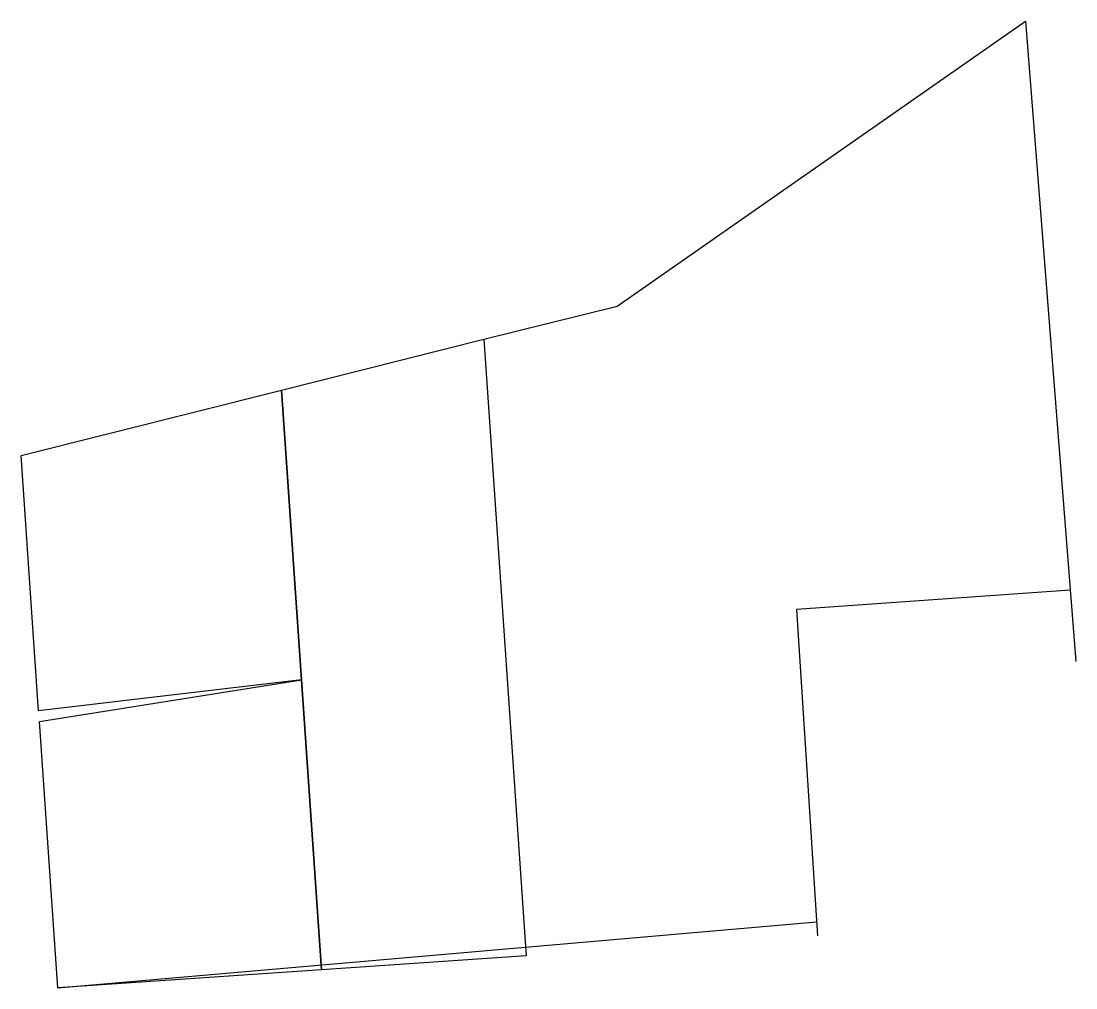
# Model space of a CAD drawing. Header units: millimetres. Extents: x 582898.9 to 582960.3, y 451521 to 451577.3.
import ezdxf

# ---------------------------------------------------------------- set-up
doc = ezdxf.new("R2010")
doc.units = ezdxf.units.MM
doc.header["$LTSCALE"] = 5
doc.layers.add('end maj 26 02 2021', color=7, linetype='Continuous')

msp = doc.modelspace()

# ---------------------------------------------------------------- linework, layer by layer
msp.add_line((582901.008, 451521.007), (582945.22, 451524.855))
at = {"layer": 'end maj 26 02 2021'}
for p, q in [((582933.613, 451560.709), (582957.393, 451577.319)), ((582957.393, 451577.319), (582960.333, 451540.009)), ((582925.843, 451558.789), (582933.613, 451560.709)), ((582960.003, 451544.169), (582944.053, 451543.039)), ((582944.053, 451543.039), (582945.273, 451524.039))]:
    msp.add_line(p, q, dxfattribs=at)
at = {"layer": 'end maj 26 02 2021', "color": 150, "linetype": 'ByBlock', "lineweight": -3, "ltscale": 0.0014, "flags": 128}
for points in [[(582925.843, 451558.789), (582928.313, 451522.879), (582916.373, 451522.059), (582914.053, 451555.829)], [(582914.049, 451555.826), (582915.211, 451538.941), (582899.9, 451537.144), (582898.877, 451552.021)]]:
    msp.add_lwpolyline(points, close=True, dxfattribs=at)
at = {"layer": 'end maj 26 02 2021', "color": 3, "linetype": 'ByBlock', "lineweight": -3, "ltscale": 0.0014, "flags": 128}
msp.add_lwpolyline([(582915.211, 451538.941), (582916.373, 451522.06), (582901.008, 451521.007), (582899.943, 451536.522)], close=True, dxfattribs=at)

doc.saveas('drawing.dxf')
